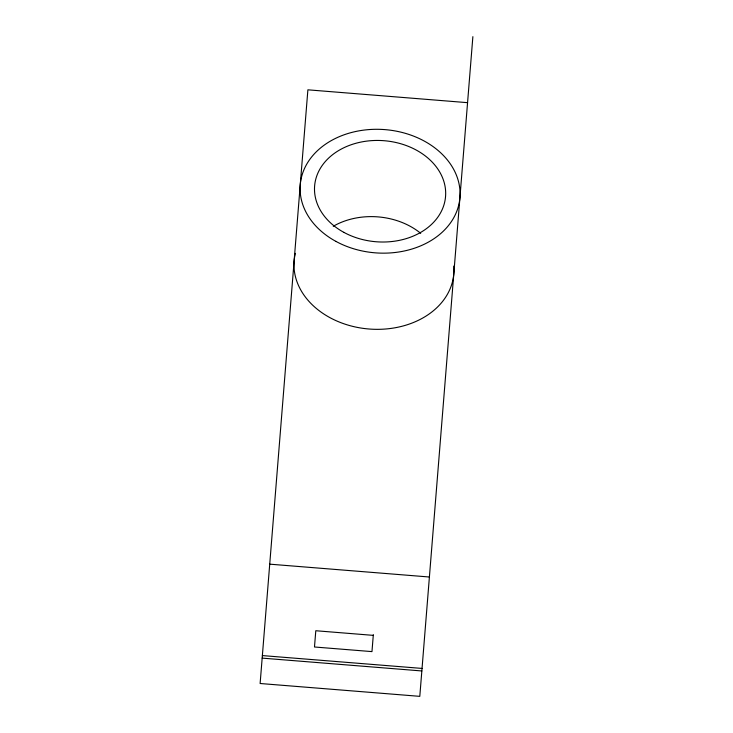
<?xml version="1.0" encoding="UTF-8"?>
<svg xmlns="http://www.w3.org/2000/svg" width="733" height="733" viewBox="0 0 733 733"><rect width="100%" height="100%" fill="white"/><g stroke="black" fill="none" stroke-linecap="round" stroke-linejoin="round"><path stroke-width="1.1" d="M373.335 634.668L371.97 651.61L314.484 646.992L315.795 630.737L373.28 635.364M472.877 36.65L419.798 696.35L260.123 683.504L307.887 89.82L467.562 102.666M269.726 564.163L429.401 577.008M262.368 655.577L422.043 668.423M262.167 658.115L421.841 670.961M453.791 266.097A80.099 61.801 4.6 0 1 369.001 329.007A80.099 61.801 4.6 0 1 295.362 253.352M333.258 226.286A65.677 50.678 4.6 0 1 420.705 233.323M335.879 241.368A80.099 61.801 4.6 0 0 459.921 197.653A80.099 61.801 4.6 0 0 344.464 134.661A80.099 61.801 4.6 0 0 335.879 241.368M343.832 232.343A65.677 50.678 4.6 0 0 445.554 196.49A65.677 50.678 4.6 0 0 350.869 144.85A65.677 50.678 4.6 0 0 343.832 232.343"/></g></svg>
